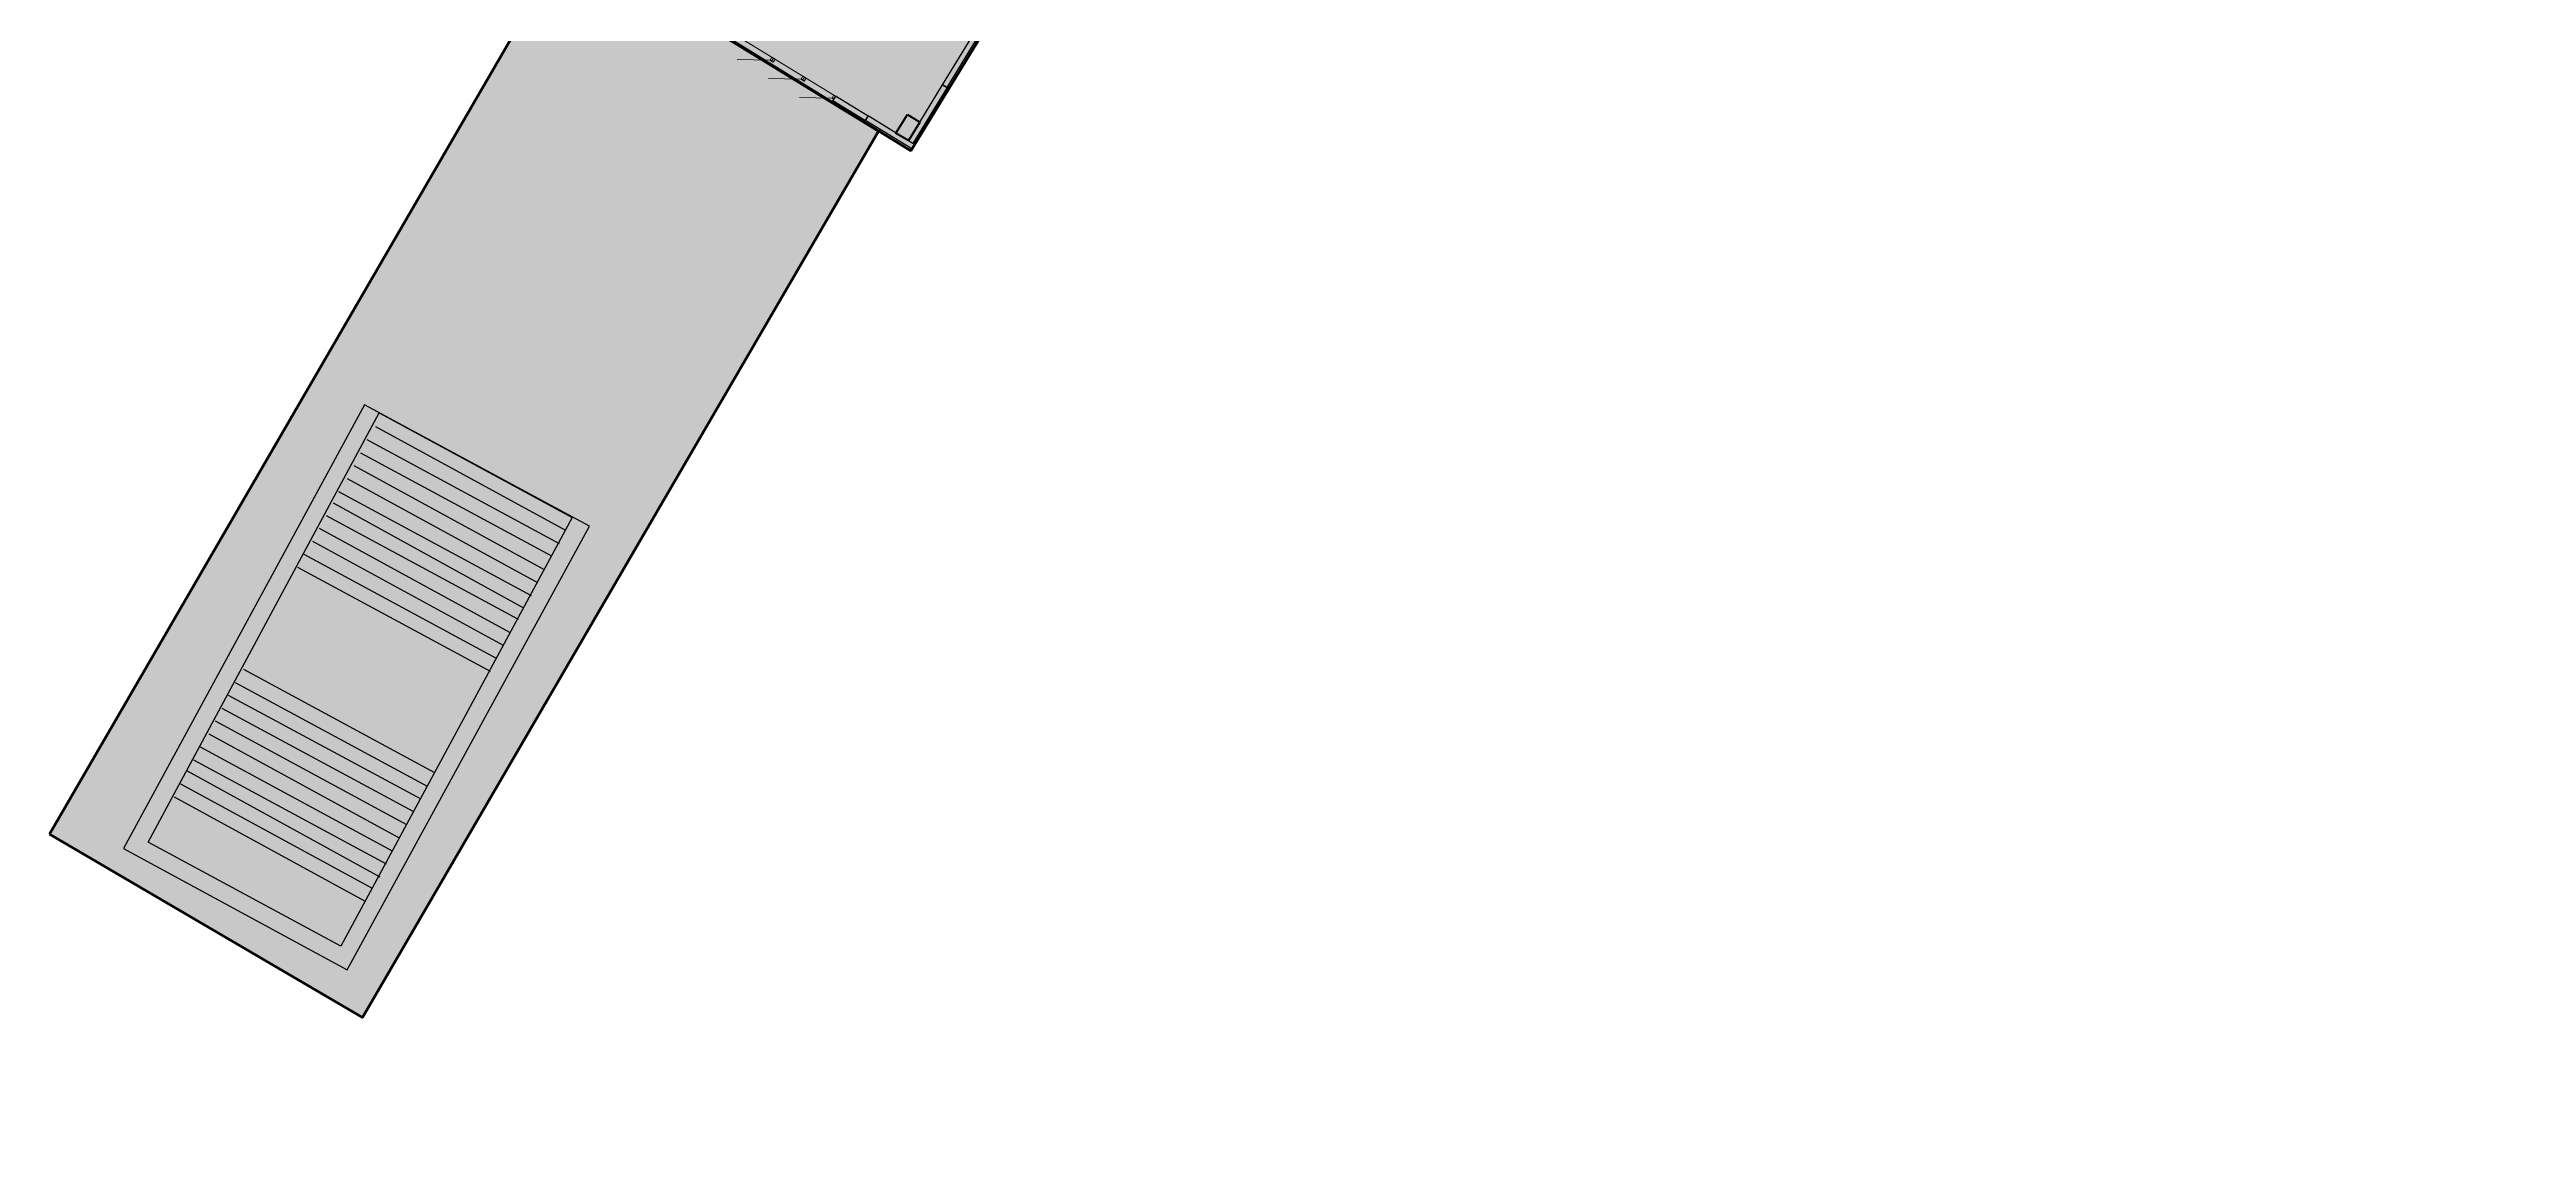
# Model space of a CAD drawing. Extents: x 11425 to 15501, y 6544 to 9114.
# Drawn here: x 11456.6 to 11524.8, y 8935.4 to 8965.2 of the extents above; entities that cross this region are included whole.
import ezdxf

# ---------------------------------------------------------------- set-up
doc = ezdxf.new("R2010")
doc.units = 0
doc.linetypes.add('DASHED2', pattern=[0.375, 0.25, -0.125])
for name, color, linetype, lineweight in [('МГТ-АМ-АР-Стены монолитные', 5, 'Continuous', 40), ('МГТ-АМ-АР-Штриховка монолит', 250, 'Continuous', 5), ('МГТ-АР-ЖД пути', 160, 'Continuous', 13), ('МГТ_АР_Окна', 150, 'Continuous', 9), ('МГТ_АР_тонкие', 7, 'Continuous', 18)]:
    doc.layers.add(name, color=color, linetype=linetype, lineweight=lineweight)

msp = doc.modelspace()

# ---------------------------------------------------------------- hatches: boundary and pattern name
at = {"transparency": 33554559}
h = msp.add_hatch(color=1, dxfattribs=at)
h.dxf.hatch_style = 1
h.paths.add_polyline_path([(11469.443, 8969.13), (11480.332, 8962.401), (11509.041, 9009.31), (11498.125, 9015.994)])
h.paths.add_polyline_path([(11511.116, 9098.194), (11515.024, 9106.412), (11559.185, 9085.413), (11555.278, 9077.194)])
h = msp.add_hatch(color=1, dxfattribs=at)
h.dxf.hatch_style = 1
h.paths.add_polyline_path([(11456.644, 8943.612), (11470.898, 8968.175), (11479.448, 8962.942), (11465.248, 8938.568)])
h.paths.add_polyline_path([(11465.308, 8955.411), (11458.68, 8943.221), (11464.832, 8939.877), (11471.498, 8952.078)], flags=16)
h = msp.add_hatch(color=1, dxfattribs=at)
h.dxf.hatch_style = 1
h.paths.add_polyline_path([(11465.308, 8955.411), (11458.68, 8943.221), (11464.832, 8939.877), (11471.498, 8952.078)])
at = {"layer": 'МГТ-АМ-АР-Штриховка монолит', "lineweight": 9}
h = msp.add_hatch(dxfattribs=at)
h.set_pattern_fill('ANSI35', color=256, scale=50, style=0)
h.paths.add_polyline_path([(11480.238, 8963.397), (11480.579, 8963.188), (11480.266, 8962.677), (11479.925, 8962.885)])

# ---------------------------------------------------------------- linework, layer by layer
at = {"color": 1, "lineweight": 50}
for points in [[(11469.443, 8969.13), (11480.332, 8962.401), (11509.041, 9009.31), (11498.125, 9015.994)], [(11456.644, 8943.612), (11470.898, 8968.175), (11479.448, 8962.942), (11465.248, 8938.568)]]:
    msp.add_lwpolyline(points, close=True, dxfattribs=at)
at = {"color": 1}
for points in [[(11465.308, 8955.411), (11458.68, 8943.221), (11464.832, 8939.877), (11471.498, 8952.078)], [(11459.356, 8943.389), (11465.712, 8955.194), (11471.022, 8952.316), (11464.653, 8940.532)]]:
    msp.add_lwpolyline(points, close=True, dxfattribs=at)
for points in [[(11465.605, 8954.816), (11470.832, 8951.965)], [(11465.197, 8954.098), (11470.452, 8951.263)], [(11465.367, 8954.459), (11470.664, 8951.602)], [(11464.832, 8953.388), (11470.069, 8950.531)], [(11465.01, 8953.745), (11470.248, 8950.888)], [(11464.444, 8952.717), (11469.68, 8949.834)], [(11464.594, 8953.031), (11469.891, 8950.174)], [(11464.058, 8952.019), (11469.296, 8949.162)], [(11464.253, 8952.367), (11469.534, 8949.519)], [(11463.641, 8951.305), (11468.93, 8948.446)], [(11463.879, 8951.662), (11469.117, 8948.805)], [(11463.463, 8950.948), (11468.76, 8948.091)], [(11461.753, 8947.784), (11467.031, 8944.932)], [(11461.975, 8948.15), (11467.234, 8945.308)], [(11461.38, 8947.079), (11466.652, 8944.23)], [(11461.558, 8947.436), (11466.855, 8944.579)], [(11461.022, 8946.365), (11466.261, 8943.507)], [(11461.201, 8946.722), (11466.462, 8943.879)], [(11460.784, 8946.007), (11466.069, 8943.152)], [(11460.249, 8944.996), (11465.513, 8942.124)], [(11460.427, 8945.353), (11465.724, 8942.436)], [(11460.606, 8945.65), (11465.903, 8942.793)], [(11460.07, 8944.639), (11465.308, 8941.782)]]:
    msp.add_lwpolyline(points, dxfattribs=at)
at = {"layer": 'МГТ-АМ-АР-Стены монолитные', "color": 1, "elevation": 0}
msp.add_lwpolyline([(11480.238, 8963.397), (11480.579, 8963.188), (11480.266, 8962.677), (11479.925, 8962.885)], close=True, dxfattribs=at)
at = {"layer": 'МГТ-АР-ЖД пути', "color": 1, "linetype": 'DASHED2', "lineweight": 30, "ltscale": 7000}
for p, q in [((11509.043, 9009.313), (11480.332, 8962.401)), ((11480.332, 8962.401), (11469.415, 8969.083))]:
    msp.add_line(p, q, dxfattribs=at)
at = {"layer": 'МГТ_АР_Окна', "color": 1, "lineweight": 25}
for p, q in [((11481.33, 8964.136, 0), (11482.113, 8965.416, 0)), ((11481.33, 8964.136, 0), (11480.39, 8962.601, 0)), ((11478.187, 8963.78, 0), (11479.083, 8963.232, 0)), ((11480.361, 8962.448, 0), (11479.082, 8963.231, 0))]:
    msp.add_line(p, q, dxfattribs=at)
at = {"layer": 'МГТ_АР_Окна', "color": 1, "lineweight": 25, "elevation": 0}
for points in [[(11481.989, 8965.491), (11482.159, 8965.387), (11481.376, 8964.107), (11481.206, 8964.212)], [(11481.206, 8964.212), (11481.376, 8964.107), (11480.437, 8962.572), (11480.266, 8962.676)], [(11478.262, 8963.904), (11478.158, 8963.733), (11479.053, 8963.183), (11479.158, 8963.354)], [(11479.157, 8963.355), (11479.053, 8963.184), (11480.332, 8962.401), (11480.437, 8962.572)]]:
    msp.add_lwpolyline(points, close=True, dxfattribs=at)
at = {"layer": 'МГТ_АР_тонкие', "color": 1, "linetype": 'Continuous', "lineweight": 20}
for p, q in [((11471.693, 8967.921, 0), (11478.262, 8963.903, 0)), ((11475.561, 8964.91, 0), (11476.46, 8964.887, 0)), ((11476.555, 8964.946, 0), (11476.503, 8964.861, 0)), ((11476.414, 8964.388, 0), (11477.313, 8964.365, 0)), ((11477.267, 8963.866, 0), (11478.166, 8963.843, 0))]:
    msp.add_line(p, q, dxfattribs=at)
at = {"layer": 'МГТ_АР_тонкие', "color": 1, "linetype": 'Continuous', "lineweight": 20, "elevation": 0}
for points in [[(11476.512, 8964.972), (11476.555, 8964.946), (11476.503, 8964.861), (11476.46, 8964.887)], [(11476.555, 8964.946), (11476.598, 8964.92), (11476.546, 8964.834), (11476.503, 8964.86)], [(11477.365, 8964.45), (11477.408, 8964.424), (11477.356, 8964.339), (11477.313, 8964.365)], [(11477.408, 8964.424), (11477.451, 8964.398), (11477.399, 8964.312), (11477.356, 8964.338)], [(11478.218, 8963.928), (11478.261, 8963.902), (11478.209, 8963.816), (11478.166, 8963.843)]]:
    msp.add_lwpolyline(points, close=True, dxfattribs=at)

doc.saveas('drawing.dxf')
